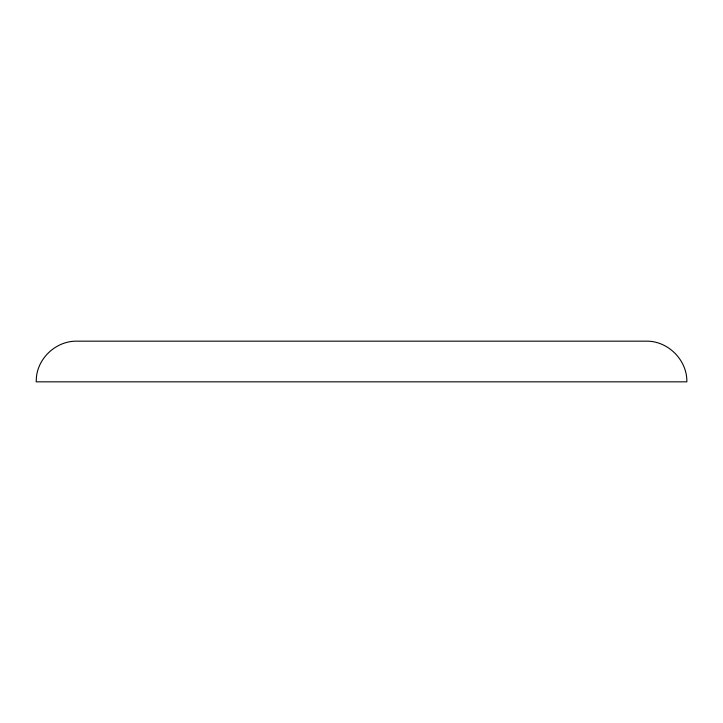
<?xml version="1.0" encoding="UTF-8"?>
<svg xmlns="http://www.w3.org/2000/svg" width="723" height="723" viewBox="0 0 723 723"><rect width="100%" height="100%" fill="white"/><g stroke="black" fill="none" stroke-linecap="round" stroke-linejoin="round"><path stroke-width="1.08" d="M36.493 376.529L36.15 381.834L686.85 381.834C687.311 360.099 667.916 340.705 646.181 341.166L76.819 341.166C57 340.849 38.771 356.837 36.493 376.529"/></g></svg>
